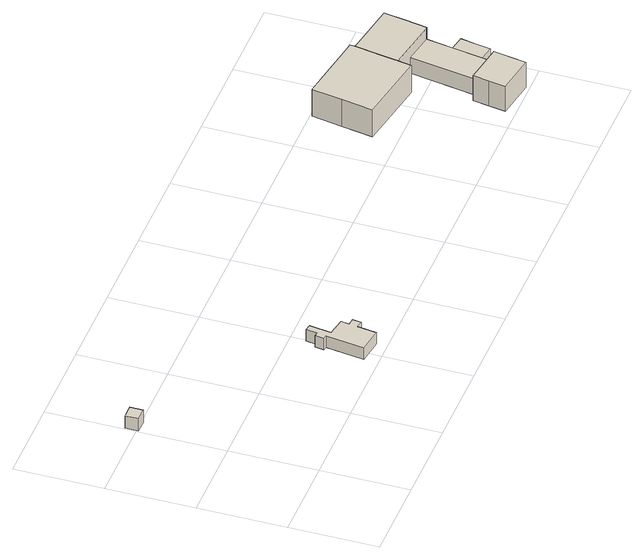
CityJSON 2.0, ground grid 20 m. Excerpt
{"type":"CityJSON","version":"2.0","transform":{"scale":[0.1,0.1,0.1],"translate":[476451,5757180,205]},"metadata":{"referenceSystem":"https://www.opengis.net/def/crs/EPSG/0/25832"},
"CityObjects":{
"building1":{"type":"Building","attributes":{"Gemeindeschluessel":"05766056","BezugspunktDach":"2000","function":"31001_2000","measuredHeight":3.17},"address":[{"country":"Germany","locality":"Oerlinghausen","thoroughfareNumber":"22","thoroughfareName":"Ravensberger Straße"}],"geometry":[{"type":"Solid","lod":"1","boundaries":[[[[0,1,2,3]],[[4,5,6,7]],[[4,7,3,2]],[[5,4,2,1]],[[6,5,1,0]],[[7,6,0,3]]]]}]},
"building2":{"type":"Building","attributes":{"name":"Schlammpumpwerk","Gemeindeschluessel":"05766056","BezugspunktDach":"2100","function":"31001_2611","measuredHeight":3},"address":[{"country":"Germany","locality":"Oerlinghausen","thoroughfareNumber":"22","thoroughfareName":"Ravensberger Straße"}],"geometry":[{"type":"Solid","lod":"1","boundaries":[[[[8,9,10,11,12,13,14,15,16,17,18,19,20,21]],[[22,23,24,25,26,27,28,29,30,31,32,33,34,35]],[[22,35,21,20]],[[23,22,20,19]],[[24,23,19,18]],[[25,24,18,17]],[[26,25,17,16]],[[27,26,16,15]],[[28,27,15,14]],[[29,28,14,13]],[[30,29,13,12]],[[31,30,12,11]],[[32,31,11,10]],[[33,32,10,9]],[[34,33,9,8]],[[35,34,8,21]]]]}]},
"building3":{"type":"Building","attributes":{"Gemeindeschluessel":"05766056","function":"31001_2611"},"address":[{"country":"Germany","locality":"Oerlinghausen","thoroughfareNumber":"22","thoroughfareName":"Ravensberger Straße"}],"children":["building3-1","building3-2","building3-3","building3-4","building3-5"]},
"building3-1":{"type":"BuildingPart","attributes":{"BezugspunktDach":"2000","measuredHeight":8.89},"parents":["building3"],"geometry":[{"type":"Solid","lod":"1","boundaries":[[[[36,37,38,39,40,41,42,43]],[[44,45,46,47,48,49,50,51]],[[44,51,43,42]],[[45,44,42,41]],[[46,45,41,40]],[[47,46,40,39]],[[48,47,39,38]],[[49,48,38,37]],[[50,49,37,36]],[[51,50,36,43]]]]}]},
"building3-2":{"type":"BuildingPart","attributes":{"BezugspunktDach":"2000","measuredHeight":8.11},"parents":["building3"],"geometry":[{"type":"Solid","lod":"1","boundaries":[[[[52,53,54,55,56,57,58]],[[59,60,46,61,44,62,63]],[[59,63,58,57]],[[60,59,57,56]],[[46,60,56,55]],[[61,46,55,54]],[[44,61,54,53]],[[62,44,53,52]],[[63,62,52,58]]]]}]},
"building3-3":{"type":"BuildingPart","attributes":{"BezugspunktDach":"2000","measuredHeight":4.95},"parents":["building3"],"geometry":[{"type":"Solid","lod":"1","boundaries":[[[[64,65,66,67,68,69,70,71]],[[72,73,74,75,60,76,77,78]],[[72,78,71,70]],[[73,72,70,69]],[[74,73,69,68]],[[75,74,68,67]],[[60,75,67,66]],[[76,60,66,65]],[[77,76,65,64]],[[78,77,64,71]]]]}]},
"building3-4":{"type":"BuildingPart","attributes":{"BezugspunktDach":"2000","measuredHeight":7.45},"parents":["building3"],"geometry":[{"type":"Solid","lod":"1","boundaries":[[[[79,80,81,82,83,84,85,86]],[[73,78,87,88,89,90,91,92]],[[73,92,86,85]],[[78,73,85,84]],[[87,78,84,83]],[[88,87,83,82]],[[89,88,82,81]],[[90,89,81,80]],[[91,90,80,79]],[[92,91,79,86]]]]}]},
"building3-5":{"type":"BuildingPart","attributes":{"BezugspunktDach":"2000","measuredHeight":4.94},"parents":["building3"],"geometry":[{"type":"Solid","lod":"1","boundaries":[[[[93,65,64,94,95]],[[96,77,76,97,98]],[[96,98,95,94]],[[77,96,94,64]],[[76,77,64,65]],[[97,76,65,93]],[[98,97,93,95]]]]}]}
},
"vertices":[
[31,425,44],[1,425,44],[1,395,44],[31,395,44],[1,395,12],[1,425,12],[31,425,12],[31,395,12],
[399,166,39],[395,141,39],[386,142,39],[383,122,39],[392,120,39],[379,33,39],[436,25,39],[442,69,39],[458,66,39],[461,86,39],[445,88,39],[448,107,39],[406,114,39],[413,164,39],[406,114,9],[448,107,9],[445,88,9],[461,86,9],[458,66,9],[442,69,9],[436,25,9],[379,33,9],[392,120,9],[383,122,9],[386,142,9],[395,141,9],[399,166,9],[413,164,9],
[1097,393,89],[1085,323,89],[1073,252,89],[1238,224,89],[1244,257,89],[1250,295,89],[1261,356,89],[1262,366,89],[1261,356,18],[1250,295,18],[1244,257,18],[1238,224,18],[1073,252,18],[1085,323,18],[1097,393,18],[1262,366,18],
[1387,335,87],[1261,356,87],[1252,307,87],[1244,257,87],[1367,236,87],[1370,236,87],[1379,286,87],[1370,236,18],[1367,236,18],[1252,307,18],[1387,335,18],[1379,286,18],
[1345,106,59],[1357,175,59],[1367,236,59],[1333,242,59],[1298,248,59],[1272,92,59],[1306,87,59],[1341,81,59],[1306,87,18],[1272,92,18],[1298,248,18],[1333,242,18],[1357,175,18],[1345,106,18],[1341,81,18],
[1248,58,84],[1242,20,84],[1331,6,84],[1337,43,84],[1344,81,84],[1341,81,84],[1272,92,84],[1254,95,84],[1344,81,18],[1337,43,18],[1331,6,18],[1242,20,18],[1248,58,18],[1254,95,18],
[1391,169,59],[1379,100,59],[1385,135,59],[1379,100,18],[1391,169,18],[1385,135,18]
]}
